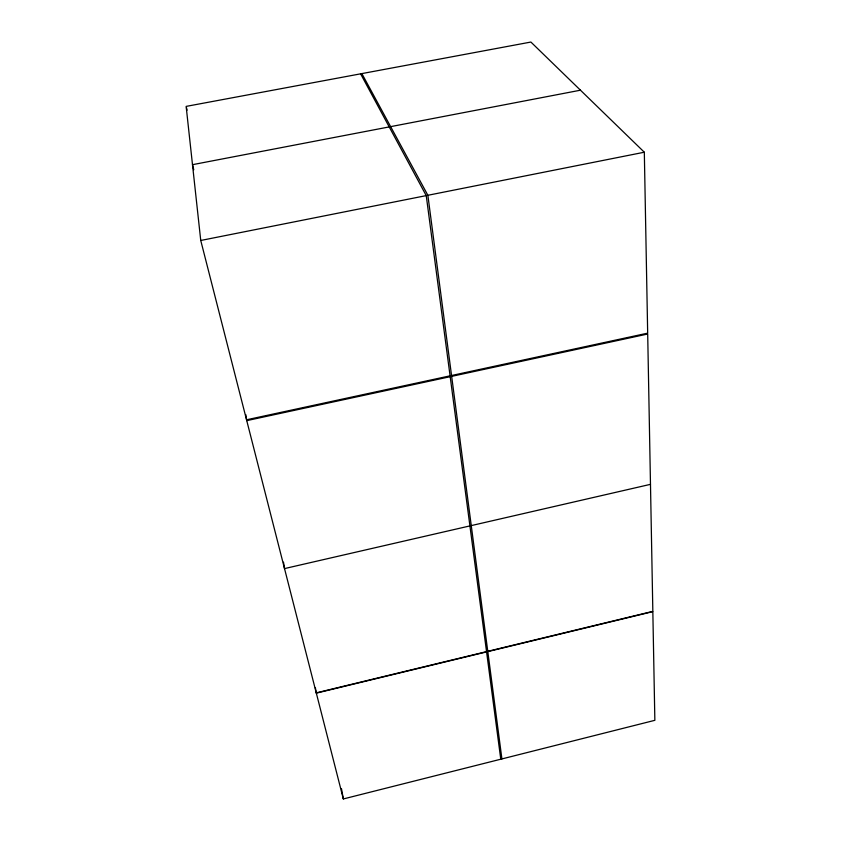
<?xml version="1.0" encoding="UTF-8"?>
<svg xmlns="http://www.w3.org/2000/svg" width="841" height="841" viewBox="0 0 841 841"><rect width="100%" height="100%" fill="white"/><g stroke="black" fill="none" stroke-linecap="round" stroke-linejoin="round"><path stroke-width="1.26" d="M343.338 798.95L654.855 720.317L652.837 611.649L316.332 693.152L343.338 798.95L341.488 788.711M650.482 484.342L284.521 568.59L283.491 562.166M246.749 420.637L647.696 334.014L652.837 611.344L316.248 692.858L246.749 420.637L245.793 414.602M200.747 240.473L644.322 152.221L647.675 333.152L246.539 419.796L200.747 240.473L186.145 106.397L530.892 42.05L644.322 152.221M580.458 90.197L192.494 164.678L193.766 169.766M361.861 73.598L427.869 195.28L451.543 375.517M360.6 73.829L426.24 195.606L450.072 375.832M186.46 107.659L187.08 110.203M315.364 687.696L316.332 693.152M451.659 376.369L487.769 651.312M487.812 651.617L501.909 758.918M450.187 376.684L486.54 651.617M486.582 651.922L500.773 759.213"/></g></svg>
